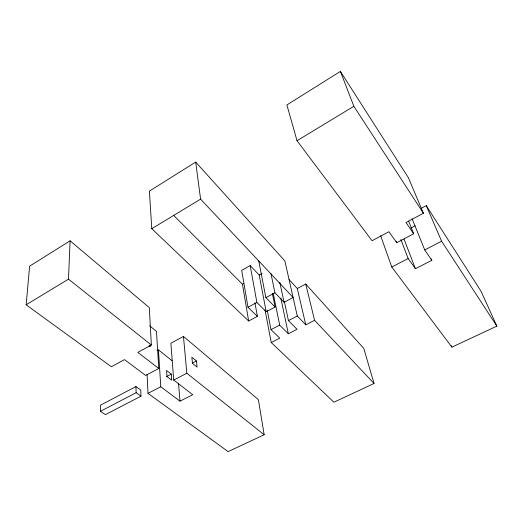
<?xml version="1.0" encoding="UTF-8"?>
<svg xmlns="http://www.w3.org/2000/svg" width="523" height="523" viewBox="0 0 523 523"><rect width="100%" height="100%" fill="white"/><g stroke="black" fill="none" stroke-linecap="round" stroke-linejoin="round"><path stroke-width="0.78" d="M100.423 411.34L100.436 405.214L135.928 386.569L140.746 390.06L140.994 396.173L105.411 414.634L100.423 411.34L136.143 392.695L140.994 396.173M158.763 368.519L137.837 352.378L151.356 345.036L68.506 279.138L70.089 240.815L29.621 266.174L26.15 304.798L111.386 366.754L124.52 359.615L145.662 375.449L158.763 368.519L156.482 331.412L149.565 325.744M265.056 310.021L271.228 342.506L333.89 402.22L374.037 383.477L314.598 320.311L305.772 324.829L297.28 316.003L284.858 260.912L195.7 162.084L149.395 191.111L151.781 228.695L248.654 321.004L257.388 316.382L254.949 302.797M413.68 233.768L406.011 222.55L423.408 213.234L408.339 177.611L340.395 71.403L286.885 104.94L297.025 140.72L372.062 240.743L388.903 231.722L396.774 242.705L413.68 233.768L408.62 221.105M26.15 304.798L68.506 279.138M151.781 228.695L200.584 199.139L195.7 162.084M297.025 140.72L353.855 106.293L340.395 71.403M272.352 293.468L275.098 307.021L266.207 311.728L259.192 275.006L250.177 265.619L241.691 270.345L247.98 307.23L257.388 316.382M248.654 321.004L242.45 284.205L243.836 283.44M259.192 275.006L262.023 273.457M157.109 350.626L158.469 349.894L172.067 360.72M147.081 374.128L148.009 393.374L228.113 451.597L264.174 434.763L258.382 399.637L183.455 336.433L170.877 343.212L173.714 380.051L192.719 394.715L179.997 401.148L160.77 386.759L158.469 349.894M421.401 208.259L426.271 205.637L481.121 291.376L496.85 326.149L451.885 347.141L391.779 267.024L380.626 235.69M247.98 307.23L256.885 302.457L250.177 265.619M275.098 307.021L265.867 297.646L274.935 292.788L270.992 273.621M305.772 324.829L297.293 288.513L305.713 284.035L363.786 348.403L374.037 383.477M410.888 228.08L415.138 225.818M274.935 292.788L284.074 302.281L293.128 297.495L200.584 199.139M166.484 376.625L171.283 374.122L171.74 380.221L167.007 376.586L166.576 370.467L171.283 374.122M192.222 363.184L196.445 360.981L197.079 367.081L192.451 363.302L191.843 357.189L196.445 360.981M148.009 393.374L160.77 386.759M173.714 380.051L186.835 373.252L264.174 434.763M267.325 310.551L270.999 329.627L279.681 325.129L288.35 333.746L297.025 329.307L288.441 320.586L284.355 301.549M288.441 320.586L297.28 316.003M391.779 267.024L408.13 258.552L415.419 268.724L431.828 260.323L431.22 258.839M412.085 218.712L424.735 249.948L441.602 241.208L496.85 326.149M271.228 342.506L279.753 338.146L270.999 329.627M149.062 345.768L150.206 346.677L150.121 345.128M70.089 240.815L149.303 307.629L151.356 345.036M256.885 302.457L266.207 311.728M173.518 215.247L242.45 284.205M289.042 279.557L297.293 288.513M424.735 249.948L431.828 260.323M353.855 106.293L423.408 213.234M426.271 205.637L441.602 241.208M451.29 345.618L451.885 347.141M404.018 239.063L415.419 268.724M400.893 239.501L408.13 258.552M396.205 241.175L396.774 242.705M305.713 284.035L314.598 320.311M279.812 282.374L284.074 302.281M280.825 298.149L288.35 333.746M273.222 293.37L279.681 325.129M258.741 260.853L265.867 297.646M183.455 336.433L186.835 373.252M178.533 383.307L179.997 401.148M135.928 386.569L136.143 392.695"/></g></svg>
